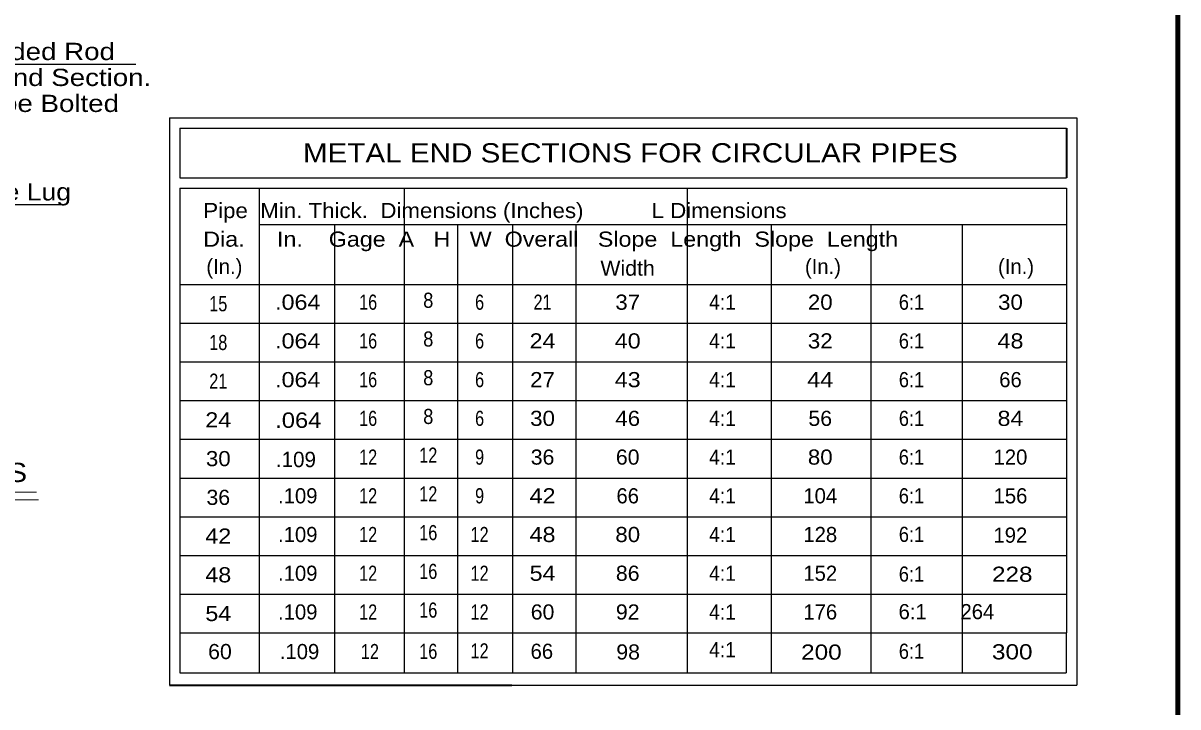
# Model space of a CAD drawing. Extents: x -319.1 to -283.7, y -451.4 to -429.4.
# Drawn here: x -292.84 to -283.94, y -442.06 to -436.78 of the extents above; entities that cross this region are included whole.
import ezdxf
from ezdxf.enums import TextEntityAlignment as Align

# ---------------------------------------------------------------- set-up
doc = ezdxf.new("R2010")
doc.units = 0
doc.header["$LTSCALE"] = 0.047
doc.layers.add('63', color=7, linetype='Continuous', lineweight=13)

msp = doc.modelspace()

# ---------------------------------------------------------------- linework, layer by layer
at = {"layer": '63', "lineweight": 25}
for p, q in [((-291.709, -437.51375), (-291.709, -441.56417)), ((-291.709, -437.51375), (-284.71408, -437.51375)), ((-291.709, -437.51375), (-291.709, -441.56417)), ((-291.709, -437.51375), (-284.71408, -437.51375)), ((-284.71408, -437.51375), (-284.71408, -441.56417)), ((-284.71408, -437.51375), (-284.71408, -441.56417)), ((-291.62983, -437.59292), (-291.62983, -437.9765)), ((-291.62983, -437.59292), (-284.79325, -437.59292)), ((-291.62983, -437.59292), (-291.62983, -437.9765)), ((-291.62983, -437.59292), (-284.79325, -437.59292)), ((-291.62983, -437.9765), (-284.79325, -437.9765)), ((-291.62983, -437.9765), (-284.79325, -437.9765)), ((-291.62983, -438.05567), (-284.79325, -438.05567)), ((-291.62983, -438.05567), (-291.62983, -441.485)), ((-291.62983, -438.05567), (-284.79325, -438.05567)), ((-291.62983, -438.05567), (-291.62983, -441.485)), ((-291.01933, -438.05567), (-291.01933, -441.485)), ((-291.01933, -438.05567), (-291.01933, -441.485)), ((-289.90033, -438.05567), (-289.90033, -441.485)), ((-289.90033, -438.05567), (-289.90033, -441.485)), ((-287.72, -438.05567), (-287.72, -441.485)), ((-287.72, -438.05567), (-287.72, -441.485)), ((-284.79325, -438.05567), (-284.79325, -441.485)), ((-284.79325, -438.05567), (-284.79325, -441.485)), ((-291.01933, -438.33517), (-284.79325, -438.33517)), ((-291.01933, -438.33517), (-284.79325, -438.33517)), ((-290.43792, -438.33517), (-290.43792, -441.485)), ((-290.43792, -438.33517), (-290.43792, -441.485)), ((-289.48908, -438.33517), (-289.48908, -441.485)), ((-289.48908, -438.33517), (-289.48908, -441.485)), ((-289.06533, -438.33517), (-289.06533, -441.485)), ((-289.06533, -438.33517), (-289.06533, -441.485)), ((-288.57583, -438.33517), (-288.57583, -441.485)), ((-288.57583, -438.33517), (-288.57583, -441.485)), ((-287.07075, -438.33517), (-287.07075, -441.485)), ((-287.07075, -438.33517), (-287.07075, -441.485)), ((-286.3035, -438.33517), (-286.3035, -441.485)), ((-286.3035, -438.33517), (-286.3035, -441.485)), ((-285.599, -438.33517), (-285.599, -441.485)), ((-285.599, -438.33517), (-285.599, -441.485)), ((-291.62983, -438.79783), (-284.79325, -438.79783)), ((-291.62983, -438.79783), (-284.79325, -438.79783)), ((-291.62983, -439.0965), (-284.79325, -439.0965)), ((-291.62983, -439.0965), (-284.79325, -439.0965)), ((-291.62983, -439.395), (-284.79325, -439.395)), ((-291.62983, -439.395), (-284.79325, -439.395)), ((-291.62983, -439.69358), (-284.79325, -439.69358)), ((-291.62983, -439.69358), (-284.79325, -439.69358)), ((-291.62983, -439.99217), (-284.79325, -439.99217)), ((-291.62983, -439.99217), (-284.79325, -439.99217)), ((-291.62983, -440.29067), (-284.79325, -440.29067)), ((-291.62983, -440.29067), (-284.79325, -440.29067)), ((-291.62983, -440.58933), (-284.79325, -440.58933)), ((-291.62983, -440.58933), (-284.79325, -440.58933)), ((-291.62983, -440.88783), (-284.79325, -440.88783)), ((-291.62983, -440.88783), (-284.79325, -440.88783)), ((-291.62983, -441.1865), (-284.79325, -441.1865)), ((-291.62983, -441.1865), (-284.79325, -441.1865)), ((-291.709, -441.56417), (-291.709, -441.88667)), ((-291.709, -441.56417), (-291.709, -441.88667)), ((-291.62983, -441.48442), (-284.79633, -441.48442)), ((-291.62983, -441.48442), (-284.79633, -441.48442)), ((-291.62983, -441.485), (-291.62983, -441.794)), ((-291.62983, -441.485), (-291.62983, -441.794)), ((-291.01933, -441.485), (-291.01933, -441.794)), ((-291.01933, -441.485), (-291.01933, -441.794)), ((-290.43792, -441.485), (-290.43792, -441.794)), ((-290.43792, -441.485), (-290.43792, -441.794)), ((-289.90033, -441.485), (-289.90033, -441.794)), ((-289.90033, -441.485), (-289.90033, -441.794)), ((-289.48908, -441.485), (-289.48908, -441.794)), ((-289.48908, -441.485), (-289.48908, -441.794)), ((-289.06533, -441.485), (-289.06533, -441.794)), ((-289.06533, -441.485), (-289.06533, -441.794)), ((-288.57583, -441.485), (-288.57583, -441.794)), ((-288.57583, -441.485), (-288.57583, -441.794)), ((-287.72, -441.485), (-287.72, -441.794)), ((-287.72, -441.485), (-287.72, -441.794)), ((-287.07075, -441.485), (-287.07075, -441.794)), ((-287.07075, -441.485), (-287.07075, -441.794)), ((-286.3035, -441.485), (-286.3035, -441.794)), ((-286.3035, -441.485), (-286.3035, -441.794)), ((-285.599, -441.485), (-285.599, -441.794)), ((-285.599, -441.485), (-285.599, -441.794)), ((-284.79633, -441.48442), (-284.79633, -441.794)), ((-284.79633, -441.48442), (-284.79633, -441.794)), ((-284.71408, -441.56417), (-284.71408, -441.88667)), ((-284.71408, -441.56417), (-284.71408, -441.88667)), ((-291.62983, -441.794), (-284.79633, -441.794)), ((-291.62983, -441.794), (-284.79633, -441.794)), ((-289.07133, -441.88667), (-284.71408, -441.88667)), ((-289.07133, -441.88667), (-284.71408, -441.88667))]:
    msp.add_line(p, q, dxfattribs=at)
at = {"layer": '63', "lineweight": 35}
for p, q in [((-284.79325, -437.59292), (-284.79325, -437.9765)), ((-284.79325, -437.59292), (-284.79325, -437.9765)), ((-291.709, -441.88667), (-289.07133, -441.88667)), ((-291.709, -441.88667), (-289.07133, -441.88667))]:
    msp.add_line(p, q, dxfattribs=at)
at = {"layer": '63'}
for p, q in [((-296.244, -440.40075), (-292.73367, -440.40075)), ((-296.244, -440.40075), (-292.73367, -440.40075)), ((-296.2755, -440.46008), (-292.7185, -440.46008)), ((-296.2755, -440.46008), (-292.7185, -440.46008))]:
    msp.add_line(p, q, dxfattribs=at)
at = {"layer": '63', "lineweight": 158}
msp.add_lwpolyline([(-283.93558, -429.87275), (-283.93558, -450.87275), (-316.43558, -450.87275)], dxfattribs=at)
msp.add_lwpolyline([(-283.93558, -429.87275), (-283.93558, -450.87275), (-316.43558, -450.87275)], dxfattribs=at)
at = {"layer": '63', "lineweight": 25}
for points in [[(-294.369, -438.4625), (-294.26117, -437.10025), (-291.96967, -437.10025)], [(-294.369, -438.4625), (-294.26117, -437.10025), (-291.96967, -437.10025)], [(-293.55342, -438.4755), (-293.31975, -438.18075), (-292.52117, -438.18075)], [(-293.55342, -438.4755), (-293.31975, -438.18075), (-292.52117, -438.18075)]]:
    msp.add_lwpolyline(points, dxfattribs=at)

# ---------------------------------------------------------------- texts
at = {"layer": '63'}
for s, height, width, p in [(' / " Dia. Threaded Rod', 0.133, 1.2, (-294.24633, -437.06817)), (' / " Dia. Threaded Rod', 0.133, 1.2, (-294.24633, -437.06817)), ('Over Top of End Section.', 0.133, 1.2, (-294.24633, -437.26825)), ('Over Top of End Section.', 0.133, 1.2, (-294.24633, -437.26825)), ('Side Lugs to be Bolted', 0.133, 1.2, (-294.24633, -437.4685)), ('Side Lugs to be Bolted', 0.133, 1.2, (-294.24633, -437.4685)), ('Side Lug', 0.133, 1.15, (-293.27608, -438.15033)), ('Side Lug', 0.133, 1.15, (-293.27608, -438.15033)), ('Pipe  Min. Thick.  Dimensions (Inches)           L Dimensions', 0.1168, 1.1, (-291.44933, -438.2865)), ('Pipe  Min. Thick.  Dimensions (Inches)           L Dimensions', 0.1168, 1.1, (-291.44933, -438.2865)), ('Dia.     In.    Gage  A   H   W  Overall   Slope  Length  Slope  Length', 0.1167, 1.15, (-291.44933, -438.50725)), ('Dia.     In.    Gage  A   H   W  Overall   Slope  Length  Slope  Length', 0.1167, 1.15, (-291.44933, -438.50725)), ('.064', 0.1187, 1.15, (-290.8945, -439.904)), ('.064', 0.1187, 1.15, (-290.8945, -439.904)), ('60', 0.1168, 1.05, (-291.41167, -441.687)), ('60', 0.1168, 1.05, (-291.41167, -441.687)), ('98', 0.1168, 1.05, (-288.26508, -441.69008)), ('98', 0.1168, 1.05, (-288.26508, -441.69008))]:
    msp.add_text(s, height=height, dxfattribs=dict(at, width=width)).set_placement(p)
for s, height, width, p in [('METAL END SECTIONS FOR CIRCULAR PIPES', 0.1484, 1.15, (-288.15725, -437.85767)), ('METAL END SECTIONS FOR CIRCULAR PIPES', 0.1484, 1.15, (-288.15725, -437.85767)), ('Width', 0.1168, 1.05, (-288.17808, -438.73075)), ('Width', 0.1168, 1.05, (-288.17808, -438.73075)), ('15', 0.1168, 0.8, (-291.33342, -439.00517)), ('15', 0.1168, 0.8, (-291.33342, -439.00517)), ('.064', 0.1168, 1.15, (-290.72075, -438.99325)), ('.064', 0.1168, 1.15, (-290.72075, -438.99325)), ('16', 0.1168, 0.8, (-290.178, -438.99325)), ('16', 0.1168, 0.8, (-290.178, -438.99325)), ('8', 0.1168, 0.9, (-289.71454, -438.9785)), ('8', 0.1168, 0.9, (-289.71454, -438.9785)), ('6', 0.1168, 0.8, (-289.31896, -438.99325)), ('6', 0.1168, 0.8, (-289.31896, -438.99325)), ('21', 0.1168, 0.8, (-288.83358, -438.99325)), ('21', 0.1168, 0.8, (-288.83358, -438.99325)), ('37', 0.1168, 1.1, (-288.17708, -438.99325)), ('37', 0.1168, 1.1, (-288.17708, -438.99325)), ('4:1', 0.1168, 0.95, (-287.4465, -438.99325)), ('4:1', 0.1168, 0.95, (-287.4465, -438.99325)), ('20', 0.1168, 1.1, (-286.69283, -438.99325)), ('20', 0.1168, 1.1, (-286.69283, -438.99325)), ('6:1', 0.1168, 0.9, (-285.98933, -438.99325)), ('6:1', 0.1168, 0.9, (-285.98933, -438.99325)), ('30', 0.1168, 1.1, (-285.22633, -438.99325)), ('30', 0.1168, 1.1, (-285.22633, -438.99325)), ('8', 0.1168, 0.9, (-289.71454, -439.27717)), ('8', 0.1168, 0.9, (-289.71454, -439.27717)), ('18', 0.1168, 0.8, (-291.33342, -439.30375)), ('18', 0.1168, 0.8, (-291.33342, -439.30375)), ('.064', 0.1168, 1.15, (-290.72075, -439.29175)), ('.064', 0.1168, 1.15, (-290.72075, -439.29175)), ('16', 0.1168, 0.8, (-290.178, -439.29175)), ('16', 0.1168, 0.8, (-290.178, -439.29175)), ('6', 0.1168, 0.8, (-289.31896, -439.29175)), ('6', 0.1168, 0.8, (-289.31896, -439.29175)), ('24', 0.1168, 1.15, (-288.83358, -439.29175)), ('24', 0.1168, 1.15, (-288.83358, -439.29175)), ('40', 0.1168, 1.15, (-288.17708, -439.29175)), ('40', 0.1168, 1.15, (-288.17708, -439.29175)), ('4:1', 0.1168, 0.95, (-287.4465, -439.29175)), ('4:1', 0.1168, 0.95, (-287.4465, -439.29175)), ('32', 0.1168, 1.1, (-286.69283, -439.29175)), ('32', 0.1168, 1.1, (-286.69283, -439.29175)), ('6:1', 0.1168, 0.9, (-285.98933, -439.29175)), ('6:1', 0.1168, 0.9, (-285.98933, -439.29175)), ('48', 0.1168, 1.15, (-285.22633, -439.29175)), ('48', 0.1168, 1.15, (-285.22633, -439.29175)), ('21', 0.1168, 0.8, (-291.33342, -439.60225)), ('21', 0.1168, 0.8, (-291.33342, -439.60225)), ('.064', 0.1168, 1.15, (-290.72075, -439.59042)), ('.064', 0.1168, 1.15, (-290.72075, -439.59042)), ('16', 0.1168, 0.8, (-290.178, -439.59042)), ('16', 0.1168, 0.8, (-290.178, -439.59042)), ('8', 0.1168, 0.9, (-289.71454, -439.57567)), ('8', 0.1168, 0.9, (-289.71454, -439.57567)), ('6', 0.1168, 0.8, (-289.31896, -439.59042)), ('6', 0.1168, 0.8, (-289.31896, -439.59042)), ('27', 0.1168, 1.1, (-288.83367, -439.59042)), ('27', 0.1168, 1.1, (-288.83367, -439.59042)), ('43', 0.1168, 1.15, (-288.17708, -439.59042)), ('43', 0.1168, 1.15, (-288.17708, -439.59042)), ('4:1', 0.1168, 0.95, (-287.4465, -439.59042)), ('4:1', 0.1168, 0.95, (-287.4465, -439.59042)), ('44', 0.1168, 1.15, (-286.69283, -439.59042)), ('44', 0.1168, 1.15, (-286.69283, -439.59042)), ('6:1', 0.1168, 0.9, (-285.98933, -439.59042)), ('6:1', 0.1168, 0.9, (-285.98933, -439.59042)), ('24', 0.1168, 1.15, (-291.33342, -439.90092)), ('24', 0.1168, 1.15, (-291.33342, -439.90092)), ('16', 0.1168, 0.8, (-290.178, -439.88892)), ('16', 0.1168, 0.8, (-290.178, -439.88892)), ('8', 0.1168, 0.9, (-289.71454, -439.87425)), ('8', 0.1168, 0.9, (-289.71454, -439.87425)), ('6', 0.1168, 0.8, (-289.31896, -439.88892)), ('6', 0.1168, 0.8, (-289.31896, -439.88892)), ('30', 0.1168, 1.1, (-288.83358, -439.88892)), ('30', 0.1168, 1.1, (-288.83358, -439.88892)), ('46', 0.1168, 1.1, (-288.17708, -439.88892)), ('46', 0.1168, 1.1, (-288.17708, -439.88892)), ('4:1', 0.1168, 0.95, (-287.4465, -439.88892)), ('4:1', 0.1168, 0.95, (-287.4465, -439.88892)), ('56', 0.1168, 1.05, (-286.69288, -439.88892)), ('56', 0.1168, 1.05, (-286.69288, -439.88892)), ('6:1', 0.1168, 0.9, (-285.98933, -439.88892)), ('6:1', 0.1168, 0.9, (-285.98933, -439.88892)), ('84', 0.1168, 1.15, (-285.22633, -439.88892)), ('84', 0.1168, 1.15, (-285.22633, -439.88892)), ('30', 0.1168, 1.1, (-291.33342, -440.19942)), ('30', 0.1168, 1.1, (-291.33342, -440.19942)), ('12', 0.1168, 0.8, (-290.178, -440.18758)), ('12', 0.1168, 0.8, (-290.178, -440.18758)), ('12', 0.1168, 0.8, (-289.7145, -440.17283)), ('12', 0.1168, 0.8, (-289.7145, -440.17283)), ('9', 0.1168, 0.8, (-289.31896, -440.18758)), ('9', 0.1168, 0.8, (-289.31896, -440.18758)), ('36', 0.1168, 1.05, (-288.83362, -440.18758)), ('36', 0.1168, 1.05, (-288.83362, -440.18758)), ('60', 0.1168, 1.05, (-288.17712, -440.18758)), ('60', 0.1168, 1.05, (-288.17712, -440.18758)), ('4:1', 0.1168, 0.95, (-287.4465, -440.18758)), ('4:1', 0.1168, 0.95, (-287.4465, -440.18758)), ('80', 0.1168, 1.1, (-286.69283, -440.18758)), ('80', 0.1168, 1.1, (-286.69283, -440.18758)), ('6:1', 0.1168, 0.9, (-285.98933, -440.18758)), ('6:1', 0.1168, 0.9, (-285.98933, -440.18758)), ('TYPE #2 CONNECTOR DETAILS', 0.1484, 1.15, (-294.53817, -440.32158)), ('TYPE #2 CONNECTOR DETAILS', 0.1484, 1.15, (-294.53817, -440.32158)), ('36', 0.1168, 1.05, (-291.33346, -440.498)), ('36', 0.1168, 1.05, (-291.33346, -440.498)), ('12', 0.1168, 0.8, (-290.178, -440.48608)), ('12', 0.1168, 0.8, (-290.178, -440.48608)), ('12', 0.1168, 0.8, (-289.7145, -440.47142)), ('12', 0.1168, 0.8, (-289.7145, -440.47142)), ('9', 0.1168, 0.8, (-289.31896, -440.48608)), ('9', 0.1168, 0.8, (-289.31896, -440.48608)), ('42', 0.1168, 1.15, (-288.83358, -440.48608)), ('42', 0.1168, 1.15, (-288.83358, -440.48608)), ('4:1', 0.1168, 0.95, (-287.4465, -440.48608)), ('4:1', 0.1168, 0.95, (-287.4465, -440.48608)), ('6:1', 0.1168, 0.9, (-285.98933, -440.48608)), ('6:1', 0.1168, 0.9, (-285.98933, -440.48608)), ('12', 0.1168, 0.8, (-290.178, -440.78458)), ('12', 0.1168, 0.8, (-290.178, -440.78458)), ('16', 0.1168, 0.8, (-289.7145, -440.77)), ('16', 0.1168, 0.8, (-289.7145, -440.77)), ('12', 0.1168, 0.8, (-289.31892, -440.78458)), ('12', 0.1168, 0.8, (-289.31892, -440.78458)), ('48', 0.1168, 1.15, (-288.83358, -440.78458)), ('48', 0.1168, 1.15, (-288.83358, -440.78458)), ('80', 0.1168, 1.1, (-288.17708, -440.78458)), ('80', 0.1168, 1.1, (-288.17708, -440.78458)), ('4:1', 0.1168, 0.95, (-287.4465, -440.78458)), ('4:1', 0.1168, 0.95, (-287.4465, -440.78458)), ('6:1', 0.1168, 0.9, (-285.98933, -440.783)), ('6:1', 0.1168, 0.9, (-285.98933, -440.783)), ('42', 0.1168, 1.15, (-291.33342, -440.79658)), ('42', 0.1168, 1.15, (-291.33342, -440.79658)), ('48', 0.1168, 1.15, (-291.33342, -441.09517)), ('48', 0.1168, 1.15, (-291.33342, -441.09517)), ('12', 0.1168, 0.8, (-290.178, -441.08325)), ('12', 0.1168, 0.8, (-290.178, -441.08325)), ('16', 0.1168, 0.8, (-289.7145, -441.0685)), ('16', 0.1168, 0.8, (-289.7145, -441.0685)), ('12', 0.1168, 0.8, (-289.31892, -441.08325)), ('12', 0.1168, 0.8, (-289.31892, -441.08325)), ('54', 0.1168, 1.15, (-288.83358, -441.08325)), ('54', 0.1168, 1.15, (-288.83358, -441.08325)), ('86', 0.1168, 1.05, (-288.17712, -441.08325)), ('86', 0.1168, 1.05, (-288.17712, -441.08325)), ('4:1', 0.1168, 0.95, (-287.4465, -441.08325)), ('4:1', 0.1168, 0.95, (-287.4465, -441.08325)), ('6:1', 0.1168, 0.9, (-285.98933, -441.0895)), ('6:1', 0.1168, 0.9, (-285.98933, -441.0895)), ('228', 0.1168, 1.2, (-285.21267, -441.09092)), ('228', 0.1168, 1.2, (-285.21267, -441.09092)), ('54', 0.1168, 1.15, (-291.33342, -441.39375)), ('54', 0.1168, 1.15, (-291.33342, -441.39375)), ('12', 0.1168, 0.8, (-290.178, -441.38175)), ('12', 0.1168, 0.8, (-290.178, -441.38175)), ('16', 0.1168, 0.8, (-289.7145, -441.36717)), ('16', 0.1168, 0.8, (-289.7145, -441.36717)), ('12', 0.1168, 0.8, (-289.31892, -441.38175)), ('12', 0.1168, 0.8, (-289.31892, -441.38175)), ('60', 0.1168, 1.05, (-288.83362, -441.38175)), ('60', 0.1168, 1.05, (-288.83362, -441.38175)), ('92', 0.1168, 1.05, (-288.17712, -441.38175)), ('92', 0.1168, 1.05, (-288.17712, -441.38175)), ('4:1', 0.1168, 0.95, (-287.4465, -441.38175)), ('4:1', 0.1168, 0.95, (-287.4465, -441.38175)), ('16', 0.1168, 0.8, (-289.7145, -441.685)), ('16', 0.1168, 0.8, (-289.7145, -441.685)), ('12', 0.1168, 0.8, (-289.31892, -441.68192)), ('12', 0.1168, 0.8, (-289.31892, -441.68192)), ('4:1', 0.1168, 0.95, (-287.4465, -441.6725)), ('4:1', 0.1168, 0.95, (-287.4465, -441.6725)), ('6:1', 0.1168, 0.9, (-285.98933, -441.68442)), ('6:1', 0.1168, 0.9, (-285.98933, -441.68442)), ('12', 0.1168, 0.8, (-290.16433, -441.68708)), ('12', 0.1168, 0.8, (-290.16433, -441.68708)), ('200', 0.1168, 1.2, (-286.68392, -441.69117)), ('200', 0.1168, 1.2, (-286.68392, -441.69117)), ('300', 0.1168, 1.2, (-285.21267, -441.689)), ('300', 0.1168, 1.2, (-285.21267, -441.689))]:
    msp.add_text(s, height=height, dxfattribs=dict(at, width=width)).set_placement(p, align=Align.CENTER)
for s, p in [('(In.)', (-291.2865, -438.71775)), ('(In.)', (-291.2865, -438.71775)), ('(In.)', (-286.67192, -438.71775)), ('(In.)', (-286.67192, -438.71775)), ('(In.)', (-285.18358, -438.71775)), ('(In.)', (-285.18358, -438.71775)), ('66', (-285.22638, -439.59042)), ('66', (-285.22638, -439.59042)), ('120', (-285.22642, -440.18758)), ('120', (-285.22642, -440.18758)), ('.109', (-290.72075, -440.48608)), ('.109', (-290.72075, -440.48608)), ('66', (-288.17704, -440.48608)), ('66', (-288.17704, -440.48608)), ('104', (-286.69292, -440.48608)), ('104', (-286.69292, -440.48608)), ('156', (-285.22633, -440.48608)), ('156', (-285.22633, -440.48608)), ('.109', (-290.72075, -440.78458)), ('.109', (-290.72075, -440.78458)), ('128', (-286.69283, -440.78458)), ('128', (-286.69283, -440.78458)), ('192', (-285.22725, -440.78967)), ('192', (-285.22725, -440.78967)), ('.109', (-290.72075, -441.08325)), ('.109', (-290.72075, -441.08325)), ('152', (-286.69283, -441.08325)), ('152', (-286.69283, -441.08325)), ('.109', (-290.72075, -441.38175)), ('.109', (-290.72075, -441.38175)), ('176', (-286.69283, -441.38175)), ('176', (-286.69283, -441.38175)), ('.109', (-290.70708, -441.68708)), ('.109', (-290.70708, -441.68708))]:
    msp.add_text(s, height=0.1168, dxfattribs=at).set_placement(p, align=Align.CENTER)
for s, height, p in [('.109', 0.1187, (-290.88933, -440.20683)), ('.109', 0.1187, (-290.88933, -440.20683)), ('6:1      264', 0.1167, (-286.08892, -441.37908)), ('6:1      264', 0.1167, (-286.08892, -441.37908)), ('66', 0.1168, (-288.926, -441.68483)), ('66', 0.1168, (-288.926, -441.68483))]:
    msp.add_text(s, height=height, dxfattribs=at).set_placement(p)

doc.saveas('drawing.dxf')
